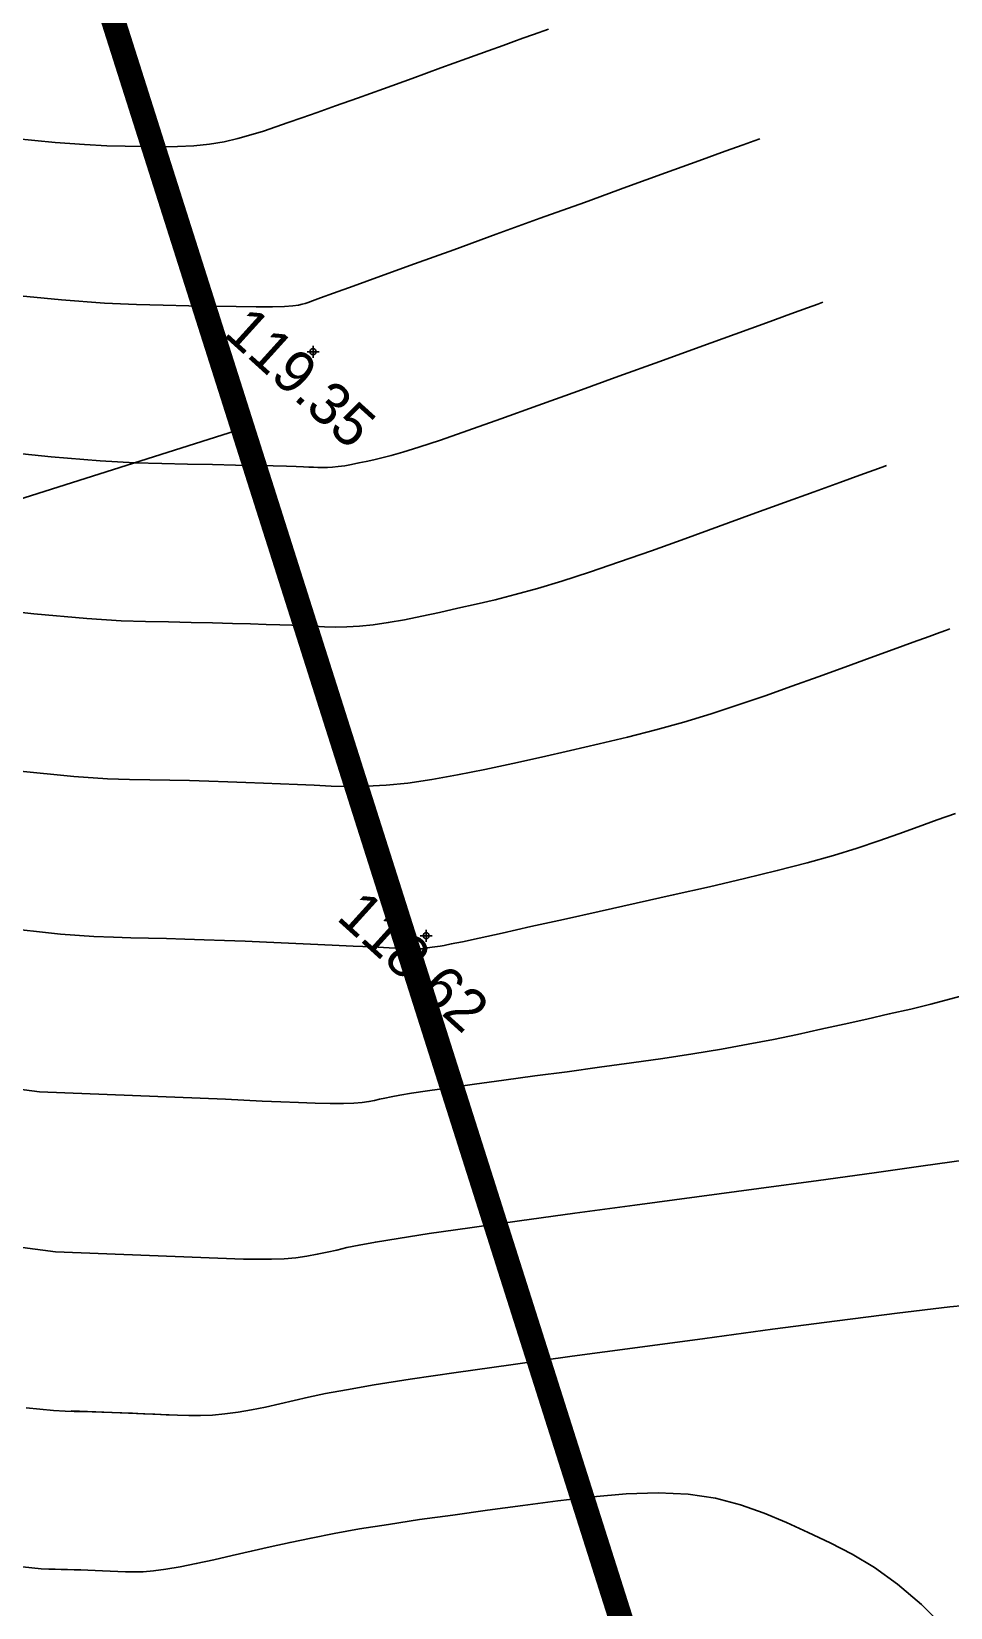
# Model space of a CAD drawing. Extents: x -85466713 to -87592, y -94413748 to -55832.
# Drawn here: x -196603.58 to -196595.99, y -55921.48 to -55908.45 of the extents above; entities that cross this region are included whole.
import ezdxf
from ezdxf.enums import TextEntityAlignment as Align

# ---------------------------------------------------------------- set-up
doc = ezdxf.new("R2010")
doc.units = 0
doc.header["$MEASUREMENT"] = 0
doc.header["$PDMODE"] = 34
doc.header["$PDSIZE"] = 0.05
doc.linetypes.add('DASHED', pattern=[70, 50, -20])
doc.layers.add('0_Limites_Terreno', color=30, linetype='DASHED', lineweight=35)
for name, color, linetype in [('0_PROP.aux.cotas', 30, 'Continuous'), ('0_PROPfinal', 4, 'Continuous'), ('CV', 8, 'Continuous'), ('CVD', 6, 'Continuous'), ('LEVTP_MURO', 1, 'Continuous'), ('POINTS', 2, 'Continuous'), ('Z', 1, 'Continuous')]:
    doc.layers.add(name, color=color, linetype=linetype)
doc.styles.add('creativespace', font='GOTHIC.TTF')
doc.dimstyles.new('creativespace', dxfattribs={"dimtxt": 0.15, "dimasz": 0.05, "dimexe": 0.05, "dimexo": 0.05, "dimgap": 0.2, "dimtad": 0, "dimtoh": 1, "dimzin": 1, "dimtxsty": 'creativespace', "dimblk": 'OBLIQUE', "dimcen": 0, "dimclrd": 251, "dimclre": 256, "dimclrt": 30, "dimazin": 3, "dimtfac": 1, "dimtmove": 0, "dimatfit": 3, "dimldrblk": 'OBLIQUE', "dimfxl": 1, "dimlwd": -1, "dimlwe": -1, "dimarcsym": 0})

# ---------------------------------------------------------------- blocks, each defined once
blk = doc.blocks.new('_Oblique')
at = {"color": 0, "linetype": 'ByBlock', "lineweight": -2}
blk.add_line((-0.5, -0.5), (0.5, 0.5), dxfattribs=at)
blk = doc.blocks.new('*D98')
at = {"layer": '0_PROP.aux.cotas', "transparency": 16777216}
for p, q in [((-87792.958, -65580.348), (-87793.128, -65580.536)), ((-87787.654, -65585.147), (-87787.824, -65585.335))]:
    blk.add_line(p, q, dxfattribs=at)
at = {"layer": '0_PROP.aux.cotas', "color": 251, "transparency": 16777216}
for p, q in [((-87793.094, -65580.499), (-87790.732, -65582.637)), ((-87787.791, -65585.298), (-87790.153, -65583.161))]:
    blk.add_line(p, q, dxfattribs=at)
at = {"layer": 'DEFPOINTS', "color": 0, "transparency": 16777216}
for p in [(-87792.924, -65580.311), (-87787.621, -65585.11), (-87787.791, -65585.298)]:
    blk.add_point(p, dxfattribs=at)
at = {"layer": '0_PROP.aux.cotas', "color": 251, "transparency": 16777216, "xscale": 0.05, "yscale": 0.05, "zscale": 0.05}
for p, rotation in [((-87793.094, -65580.499), 137.856957847918), ((-87787.791, -65585.298), 317.856957847918)]:
    blk.add_blockref('_Oblique', p, dxfattribs=dict(at, rotation=rotation))
at = {"layer": '0_PROP.aux.cotas', "color": 30, "transparency": 16777216, "insert": (-87790.443, -65582.899), "char_height": 0.15, "attachment_point": 5, "rotation": 317.857, "style": 'creativespace'}
blk.add_mtext('7,15', dxfattribs=at)
blk = doc.blocks.new('*D151')
at = {"layer": '0_PROP.aux.cotas', "color": 251, "transparency": 16777216}
for p, q in [((-87793.983, -65577.79), (-87792.096, -65579.497)), ((-87789.624, -65581.735), (-87791.511, -65580.027))]:
    blk.add_line(p, q, dxfattribs=at)
at = {"layer": 'DEFPOINTS', "color": 0, "transparency": 16777216}
for p in [(-87793.983, -65577.79), (-87789.624, -65581.735), (-87789.624, -65581.735)]:
    blk.add_point(p, dxfattribs=at)
at = {"layer": '0_PROP.aux.cotas', "color": 251, "transparency": 16777216, "xscale": 0.05, "yscale": 0.05, "zscale": 0.05}
for p, rotation in [((-87793.983, -65577.79), 137.856957847918), ((-87789.624, -65581.735), 317.856957847918)]:
    blk.add_blockref('_Oblique', p, dxfattribs=dict(at, rotation=rotation))
at = {"layer": '0_PROP.aux.cotas', "color": 30, "transparency": 16777216, "insert": (-87791.803, -65579.762), "char_height": 0.15, "attachment_point": 5, "rotation": 317.857, "style": 'creativespace'}
blk.add_mtext('5,88', dxfattribs=at)
blk = doc.blocks.new('*D167')
at = {"layer": '0_PROP.aux.cotas', "color": 251, "transparency": 16777216}
for p, q in [((-87795.492, -65569.711), (-87797.026, -65572.341)), ((-87798.954, -65575.647), (-87797.42, -65573.017))]:
    blk.add_line(p, q, dxfattribs=at)
at = {"layer": '0_PROP.aux.cotas', "transparency": 16777216}
for p, q in [((-87792.028, -65571.731), (-87795.535, -65569.686)), ((-87795.489, -65577.667), (-87798.997, -65575.621))]:
    blk.add_line(p, q, dxfattribs=at)
at = {"layer": 'DEFPOINTS', "color": 0, "transparency": 16777216}
for p in [(-87795.492, -65569.711), (-87791.984, -65571.757), (-87795.446, -65577.692)]:
    blk.add_point(p, dxfattribs=at)
at = {"layer": '0_PROP.aux.cotas', "color": 251, "transparency": 16777216, "xscale": 0.05, "yscale": 0.05, "zscale": 0.05}
for p, rotation in [((-87795.492, -65569.711), 59.75197543838532), ((-87798.954, -65575.647), 239.7519754383853)]:
    blk.add_blockref('_Oblique', p, dxfattribs=dict(at, rotation=rotation))
at = {"layer": '0_PROP.aux.cotas', "color": 30, "transparency": 16777216, "insert": (-87797.223, -65572.679), "char_height": 0.15, "attachment_point": 5, "rotation": 239.752, "style": 'creativespace'}
blk.add_mtext('7,00', dxfattribs=at)
blk = doc.blocks.new('20240619.EP_LA_V04s.muro')
at = {"layer": '0_Limites_Terreno', "ltscale": 0.02, "const_width": 0.2, "flags": 128}
blk.add_lwpolyline([(-87781.781, -65601.29), (-87775.512, -65593.673), (-87769.826, -65586.055), (-87769.145, -65585.075), (-87800.258, -65566.932), (-87824.885, -65599.053), (-87825.775, -65600.168), (-87821.282, -65605.131), (-87819.31, -65607.764), (-87816.323, -65611.177), (-87813.849, -65613.468), (-87811.47, -65615.392), (-87806.577, -65618.912), (-87801.091, -65622.497), (-87799.787, -65623.349), (-87798.54, -65622.935), (-87796.168, -65620.22), (-87792.158, -65615.619), (-87787.572, -65608.837)], close=True, dxfattribs=at)
at = {"layer": 'CV', "linetype": 'Continuous'}
blk.add_lwpolyline([(-87795.172, -65577.939), (-87792.073, -65575.796)], dxfattribs=at)
for points in [[(-87795.835, -65565.568, 0), (-87795.897, -65565.684, 0), (-87795.941, -65565.766, 0), (-87795.978, -65565.837, 0), (-87796.022, -65565.92, 0), (-87796.084, -65566.036, 0), (-87796.084, -65566.036, 0), (-87796.171, -65566.201, 0), (-87796.279, -65566.404, 0), (-87796.396, -65566.626, 0), (-87796.514, -65566.848, 0), (-87796.623, -65567.051, 0), (-87796.623, -65567.051, 0), (-87796.714, -65567.221, 0), (-87796.79, -65567.362, 0), (-87796.855, -65567.48, 0), (-87796.911, -65567.583, 0), (-87796.964, -65567.679, 0), (-87796.964, -65567.679, 0), (-87797.016, -65567.774, 0), (-87797.071, -65567.868, 0), (-87797.131, -65567.963, 0), (-87797.197, -65568.058, 0), (-87797.273, -65568.154, 0), (-87797.273, -65568.154, 0), (-87797.36, -65568.249, 0), (-87797.456, -65568.345, 0), (-87797.56, -65568.441, 0), (-87797.668, -65568.537, 0), (-87797.778, -65568.633, 0), (-87797.778, -65568.633, 0), (-87797.894, -65568.732, 0), (-87798.035, -65568.848, 0), (-87798.228, -65568.998, 0), (-87798.499, -65569.2, 0)], [(-87797.708, -65570.219, 0), (-87797.315, -65569.927, 0), (-87797.035, -65569.709, 0), (-87796.831, -65569.541, 0), (-87796.664, -65569.398, 0), (-87796.664, -65569.398, 0), (-87796.504, -65569.259, 0), (-87796.351, -65569.125, 0), (-87796.209, -65569.001, 0), (-87796.085, -65568.891, 0), (-87795.985, -65568.8, 0), (-87795.985, -65568.8, 0), (-87795.913, -65568.731, 0), (-87795.865, -65568.681, 0), (-87795.835, -65568.646, 0), (-87795.817, -65568.62, 0), (-87795.805, -65568.599, 0), (-87795.805, -65568.599, 0), (-87795.792, -65568.576, 0), (-87795.773, -65568.541, 0), (-87795.74, -65568.479, 0), (-87795.687, -65568.379, 0), (-87795.606, -65568.227, 0), (-87795.606, -65568.227, 0), (-87795.493, -65568.014, 0), (-87795.353, -65567.749, 0), (-87795.192, -65567.446, 0), (-87795.017, -65567.116, 0), (-87794.836, -65566.774, 0), (-87794.836, -65566.774, 0), (-87794.654, -65566.432, 0), (-87794.48, -65566.103, 0), (-87794.321, -65565.802, 0), (-87794.183, -65565.543, 0), (-87794.075, -65565.338, 0), (-87794.075, -65565.338, 0), (-87794, -65565.198, 0), (-87793.955, -65565.113, 0), (-87793.932, -65565.069, 0)], [(-87796.987, -65571.298, 0), (-87796.509, -65570.948, 0), (-87796.186, -65570.7, 0), (-87795.964, -65570.52, 0), (-87795.794, -65570.375, 0), (-87795.794, -65570.375, 0), (-87795.634, -65570.235, 0), (-87795.478, -65570.101, 0), (-87795.334, -65569.975, 0), (-87795.205, -65569.864, 0), (-87795.098, -65569.771, 0), (-87795.098, -65569.771, 0), (-87795.015, -65569.7, 0), (-87794.954, -65569.648, 0), (-87794.909, -65569.61, 0), (-87794.874, -65569.581, 0), (-87794.845, -65569.557, 0), (-87794.845, -65569.557, 0), (-87794.817, -65569.533, 0), (-87794.788, -65569.508, 0), (-87794.758, -65569.481, 0), (-87794.728, -65569.45, 0), (-87794.696, -65569.415, 0), (-87794.696, -65569.415, 0), (-87794.662, -65569.374, 0), (-87794.627, -65569.328, 0), (-87794.59, -65569.279, 0), (-87794.553, -65569.228, 0), (-87794.516, -65569.175, 0), (-87794.516, -65569.175, 0), (-87794.478, -65569.12, 0), (-87794.434, -65569.055, 0), (-87794.38, -65568.968, 0), (-87794.31, -65568.849, 0), (-87794.218, -65568.687, 0), (-87794.218, -65568.687, 0), (-87794.102, -65568.475, 0), (-87793.965, -65568.221, 0), (-87793.812, -65567.934, 0), (-87793.648, -65567.626, 0), (-87793.479, -65567.307, 0), (-87793.479, -65567.307, 0), (-87793.31, -65566.989, 0), (-87793.148, -65566.683, 0), (-87793, -65566.403, 0), (-87792.872, -65566.161, 0), (-87792.771, -65565.971, 0), (-87792.771, -65565.971, 0), (-87792.702, -65565.841, 0), (-87792.66, -65565.762, 0), (-87792.639, -65565.721, 0)], [(-87794.978, -65573.061, 0), (-87794.599, -65572.78, 0), (-87794.379, -65572.608, 0), (-87794.24, -65572.489, 0), (-87794.24, -65572.489, 0), (-87794.114, -65572.38, 0), (-87793.988, -65572.271, 0), (-87793.865, -65572.164, 0), (-87793.743, -65572.06, 0), (-87793.625, -65571.959, 0), (-87793.625, -65571.959, 0), (-87793.511, -65571.863, 0), (-87793.399, -65571.769, 0), (-87793.29, -65571.679, 0), (-87793.183, -65571.59, 0), (-87793.076, -65571.502, 0), (-87793.076, -65571.502, 0), (-87792.969, -65571.413, 0), (-87792.861, -65571.32, 0), (-87792.75, -65571.218, 0), (-87792.635, -65571.102, 0), (-87792.515, -65570.969, 0), (-87792.515, -65570.969, 0), (-87792.388, -65570.815, 0), (-87792.256, -65570.644, 0), (-87792.12, -65570.459, 0), (-87791.981, -65570.266, 0), (-87791.84, -65570.068, 0), (-87791.84, -65570.068, 0), (-87791.7, -65569.869, 0), (-87791.561, -65569.669, 0), (-87791.424, -65569.47, 0), (-87791.291, -65569.269, 0), (-87791.163, -65569.067, 0), (-87791.163, -65569.067, 0), (-87791.041, -65568.864, 0), (-87790.924, -65568.659, 0), (-87790.811, -65568.454, 0), (-87790.7, -65568.248, 0), (-87790.591, -65568.042, 0), (-87790.591, -65568.042, 0), (-87790.482, -65567.837, 0), (-87790.378, -65567.64, 0), (-87790.282, -65567.46, 0), (-87790.2, -65567.305, 0), (-87790.135, -65567.182, 0), (-87790.135, -65567.182, 0), (-87790.091, -65567.098, 0), (-87790.064, -65567.047, 0), (-87790.05, -65567.021, 0)], [(-87794.213, -65574.117, 0), (-87793.805, -65573.82, 0), (-87793.587, -65573.651, 0), (-87793.463, -65573.546, 0), (-87793.463, -65573.546, 0), (-87793.354, -65573.452, 0), (-87793.244, -65573.357, 0), (-87793.131, -65573.26, 0), (-87793.015, -65573.16, 0), (-87792.893, -65573.057, 0), (-87792.893, -65573.057, 0), (-87792.766, -65572.95, 0), (-87792.633, -65572.84, 0), (-87792.497, -65572.727, 0), (-87792.358, -65572.612, 0), (-87792.218, -65572.496, 0), (-87792.218, -65572.496, 0), (-87792.079, -65572.381, 0), (-87791.945, -65572.27, 0), (-87791.822, -65572.169, 0), (-87791.716, -65572.081, 0), (-87791.632, -65572.011, 0), (-87791.632, -65572.011, 0), (-87791.574, -65571.962, 0), (-87791.538, -65571.931, 0), (-87791.518, -65571.914, 0), (-87791.51, -65571.906, 0), (-87791.507, -65571.903, 0), (-87791.507, -65571.903, 0), (-87791.505, -65571.9, 0), (-87791.502, -65571.896, 0), (-87791.499, -65571.892, 0), (-87791.494, -65571.886, 0), (-87791.487, -65571.877, 0), (-87791.487, -65571.877, 0), (-87791.478, -65571.867, 0), (-87791.468, -65571.854, 0), (-87791.455, -65571.839, 0), (-87791.442, -65571.823, 0), (-87791.428, -65571.807, 0), (-87791.428, -65571.807, 0), (-87791.413, -65571.789, 0), (-87791.392, -65571.762, 0), (-87791.357, -65571.715, 0), (-87791.301, -65571.639, 0), (-87791.219, -65571.525, 0), (-87791.219, -65571.525, 0), (-87791.106, -65571.366, 0), (-87790.966, -65571.168, 0), (-87790.805, -65570.942, 0), (-87790.631, -65570.696, 0), (-87790.45, -65570.44, 0), (-87790.45, -65570.44, 0), (-87790.269, -65570.184, 0), (-87790.092, -65569.932, 0), (-87789.924, -65569.689, 0), (-87789.767, -65569.458, 0), (-87789.627, -65569.245, 0), (-87789.627, -65569.245, 0), (-87789.506, -65569.052, 0), (-87789.402, -65568.876, 0), (-87789.31, -65568.713, 0), (-87789.226, -65568.559, 0), (-87789.146, -65568.409, 0), (-87789.146, -65568.409, 0), (-87789.068, -65568.261, 0), (-87788.992, -65568.119, 0)], [(-87787.924, -65569.174, 0), (-87787.999, -65569.292, 0), (-87787.999, -65569.292, 0), (-87788.085, -65569.424, 0), (-87788.181, -65569.566, 0), (-87788.286, -65569.716, 0), (-87788.395, -65569.871, 0), (-87788.506, -65570.029, 0), (-87788.506, -65570.029, 0), (-87788.619, -65570.188, 0), (-87788.734, -65570.349, 0), (-87788.854, -65570.514, 0), (-87788.982, -65570.684, 0), (-87789.119, -65570.862, 0), (-87789.119, -65570.862, 0), (-87789.268, -65571.049, 0), (-87789.427, -65571.244, 0), (-87789.594, -65571.444, 0), (-87789.765, -65571.649, 0), (-87789.939, -65571.855, 0), (-87789.939, -65571.855, 0), (-87790.113, -65572.06, 0), (-87790.28, -65572.259, 0), (-87790.436, -65572.444, 0), (-87790.573, -65572.608, 0), (-87790.687, -65572.745, 0), (-87790.687, -65572.745, 0), (-87790.772, -65572.85, 0), (-87790.834, -65572.927, 0), (-87790.877, -65572.984, 0), (-87790.908, -65573.027, 0), (-87790.934, -65573.063, 0), (-87790.934, -65573.063, 0), (-87790.959, -65573.099, 0), (-87790.987, -65573.137, 0), (-87791.024, -65573.18, 0), (-87791.071, -65573.23, 0), (-87791.133, -65573.29, 0), (-87791.133, -65573.29, 0), (-87791.213, -65573.362, 0), (-87791.307, -65573.444, 0), (-87791.413, -65573.533, 0), (-87791.526, -65573.627, 0), (-87791.643, -65573.724, 0), (-87791.643, -65573.724, 0), (-87791.76, -65573.821, 0), (-87791.877, -65573.917, 0), (-87793.06, -65574.903, 0)], [(-87787.019, -65570.199, 0), (-87787.235, -65570.459, 0), (-87787.498, -65570.773, 0), (-87787.796, -65571.127, 0), (-87788.117, -65571.508, 0), (-87788.451, -65571.903, 0), (-87788.451, -65571.903, 0), (-87788.784, -65572.297, 0), (-87789.106, -65572.679, 0), (-87789.404, -65573.034, 0), (-87789.668, -65573.35, 0), (-87789.886, -65573.612, 0), (-87789.886, -65573.612, 0), (-87790.05, -65573.814, 0), (-87790.168, -65573.962, 0), (-87790.251, -65574.071, 0), (-87790.312, -65574.154, 0), (-87790.36, -65574.224, 0), (-87790.36, -65574.224, 0), (-87790.408, -65574.291, 0), (-87790.457, -65574.359, 0), (-87790.51, -65574.428, 0), (-87790.568, -65574.498, 0), (-87790.634, -65574.57, 0), (-87790.634, -65574.57, 0), (-87790.71, -65574.644, 0), (-87790.793, -65574.719, 0), (-87790.881, -65574.796, 0), (-87792.073, -65575.796, 0)], [(-87784.52, -65573.172, 0), (-87784.813, -65573.156, 0), (-87784.813, -65573.156, 0), (-87785.073, -65573.164, 0), (-87785.306, -65573.191, 0), (-87785.517, -65573.233, 0), (-87785.715, -65573.286, 0), (-87785.906, -65573.343, 0), (-87785.906, -65573.343, 0), (-87786.096, -65573.402, 0), (-87786.285, -65573.468, 0), (-87786.475, -65573.548, 0), (-87786.665, -65573.647, 0), (-87786.855, -65573.773, 0), (-87786.855, -65573.773, 0), (-87787.045, -65573.93, 0), (-87787.235, -65574.114, 0), (-87787.425, -65574.318, 0), (-87787.615, -65574.536, 0), (-87787.805, -65574.76, 0), (-87787.805, -65574.76, 0), (-87787.994, -65574.984, 0), (-87788.18, -65575.205, 0), (-87788.358, -65575.418, 0), (-87788.523, -65575.62, 0), (-87788.674, -65575.808, 0), (-87788.674, -65575.808, 0), (-87788.805, -65575.977, 0), (-87788.921, -65576.132, 0), (-87789.025, -65576.276, 0), (-87789.122, -65576.412, 0), (-87789.214, -65576.545, 0), (-87789.214, -65576.545, 0), (-87789.306, -65576.676, 0), (-87789.395, -65576.804, 0), (-87789.482, -65576.925, 0), (-87789.563, -65577.034, 0), (-87789.637, -65577.129, 0), (-87789.637, -65577.129, 0), (-87789.704, -65577.207, 0), (-87789.763, -65577.27, 0), (-87789.818, -65577.322, 0), (-87789.869, -65577.367, 0), (-87789.918, -65577.408, 0), (-87789.918, -65577.408, 0), (-87789.967, -65577.448, 0), (-87790.016, -65577.488, 0), (-87790.063, -65577.528, 0), (-87790.11, -65577.567, 0), (-87790.154, -65577.604, 0), (-87790.154, -65577.604, 0), (-87790.197, -65577.64, 0), (-87790.238, -65577.675, 0), (-87790.277, -65577.709, 0), (-87790.316, -65577.742, 0), (-87790.354, -65577.775, 0), (-87790.354, -65577.775, 0), (-87790.404, -65577.817, 0), (-87790.529, -65577.909, 0)], [(-87793.06, -65574.903, 0), (-87799.249, -65579.191, 0), (-87801.715, -65580.887, 0), (-87804.398, -65582.73, 0), (-87807.189, -65584.648, 0), (-87807.189, -65584.648, 0), (-87809.985, -65586.566, 0), (-87812.691, -65588.416, 0), (-87815.22, -65590.129, 0), (-87817.482, -65591.637, 0), (-87819.39, -65592.87, 0), (-87819.39, -65592.87, 0), (-87820.811, -65593.739, 0)]]:
    blk.add_polyline3d(points, dxfattribs=at)
at = {"layer": 'CVD', "linetype": 'Continuous'}
for points in [[(-87796.293, -65572.401, 0), (-87795.744, -65572.005, 0), (-87795.392, -65571.74, 0), (-87795.172, -65571.564, 0), (-87795.017, -65571.432, 0), (-87795.017, -65571.432, 0), (-87794.874, -65571.308, 0), (-87794.733, -65571.186, 0), (-87794.599, -65571.07, 0), (-87794.474, -65570.962, 0), (-87794.361, -65570.865, 0), (-87794.361, -65570.865, 0), (-87794.263, -65570.782, 0), (-87794.177, -65570.709, 0), (-87794.1, -65570.644, 0), (-87794.029, -65570.585, 0), (-87793.961, -65570.529, 0), (-87793.961, -65570.529, 0), (-87793.893, -65570.473, 0), (-87793.824, -65570.414, 0), (-87793.754, -65570.349, 0), (-87793.681, -65570.276, 0), (-87793.605, -65570.192, 0), (-87793.605, -65570.192, 0), (-87793.525, -65570.095, 0), (-87793.441, -65569.986, 0), (-87793.355, -65569.869, 0), (-87793.267, -65569.747, 0), (-87793.178, -65569.621, 0), (-87793.178, -65569.621, 0), (-87793.089, -65569.494, 0), (-87792.997, -65569.362, 0), (-87792.902, -65569.219, 0), (-87792.8, -65569.059, 0), (-87792.691, -65568.877, 0), (-87792.691, -65568.877, 0), (-87792.572, -65568.67, 0), (-87792.445, -65568.44, 0), (-87792.311, -65568.194, 0), (-87792.174, -65567.937, 0), (-87792.035, -65567.675, 0), (-87792.035, -65567.675, 0), (-87791.896, -65567.413, 0), (-87791.763, -65567.162, 0), (-87791.641, -65566.932, 0), (-87791.536, -65566.733, 0), (-87791.453, -65566.577, 0), (-87791.453, -65566.577, 0), (-87791.396, -65566.47, 0), (-87791.362, -65566.405, 0), (-87791.344, -65566.371, 0)], [(-87786.051, -65570.912, 0), (-87786.29, -65571.175, 0), (-87786.578, -65571.504, 0), (-87786.903, -65571.884, 0), (-87787.253, -65572.296, 0), (-87787.616, -65572.726, 0), (-87787.616, -65572.726, 0), (-87787.979, -65573.156, 0), (-87788.33, -65573.572, 0), (-87788.658, -65573.962, 0), (-87788.95, -65574.312, 0), (-87789.195, -65574.609, 0), (-87789.195, -65574.609, 0), (-87789.384, -65574.844, 0), (-87789.526, -65575.026, 0), (-87789.633, -65575.167, 0), (-87789.716, -65575.283, 0), (-87789.787, -65575.384, 0), (-87789.787, -65575.384, 0), (-87789.857, -65575.484, 0), (-87789.926, -65575.582, 0), (-87789.996, -65575.676, 0), (-87790.065, -65575.766, 0), (-87790.136, -65575.849, 0), (-87790.136, -65575.849, 0), (-87790.207, -65575.925, 0), (-87790.278, -65575.994, 0), (-87790.349, -65576.059, 0), (-87790.421, -65576.12, 0), (-87790.493, -65576.18, 0), (-87790.493, -65576.18, 0), (-87790.565, -65576.239, 0), (-87790.636, -65576.298, 0), (-87790.706, -65576.356, 0), (-87790.774, -65576.413, 0), (-87790.839, -65576.467, 0), (-87790.839, -65576.467, 0), (-87790.901, -65576.52, 0), (-87790.961, -65576.571, 0), (-87791.019, -65576.621, 0), (-87791.075, -65576.67, 0), (-87791.131, -65576.718, 0), (-87791.131, -65576.718, 0), (-87791.205, -65576.779, 0), (-87791.388, -65576.914, 0)], [(-87786.051, -65570.912, 0), (-87786.29, -65571.175, 0), (-87786.578, -65571.504, 0), (-87786.903, -65571.884, 0), (-87787.253, -65572.296, 0), (-87787.616, -65572.726, 0), (-87787.616, -65572.726, 0), (-87787.979, -65573.156, 0), (-87788.33, -65573.572, 0), (-87788.658, -65573.962, 0), (-87788.95, -65574.312, 0), (-87789.195, -65574.609, 0), (-87789.195, -65574.609, 0), (-87789.384, -65574.844, 0), (-87789.526, -65575.026, 0), (-87789.633, -65575.167, 0), (-87789.716, -65575.283, 0), (-87789.787, -65575.384, 0), (-87789.787, -65575.384, 0), (-87789.857, -65575.484, 0), (-87789.926, -65575.582, 0), (-87789.996, -65575.676, 0), (-87790.065, -65575.766, 0), (-87790.136, -65575.849, 0), (-87790.136, -65575.849, 0), (-87790.207, -65575.925, 0), (-87790.278, -65575.994, 0), (-87790.349, -65576.059, 0), (-87790.421, -65576.12, 0), (-87791.095, -65576.682, 0), (-87791.095, -65576.682, 0), (-87791.095, -65576.682, 0), (-87791.095, -65576.682, 0), (-87791.095, -65576.682, 0), (-87791.095, -65576.682, 0)]]:
    blk.add_polyline3d(points, dxfattribs=at)
at = {"layer": 'LEVTP_MURO', "linetype": 'Continuous'}
blk.add_line((-87800.258, -65566.932), (-87769.145, -65585.075), dxfattribs=at)
at = {"layer": 'POINTS'}
for p in [(-87795.487, -65568.851, 119.345), (-87791.556, -65571.803, 118.617)]:
    blk.add_point(p, dxfattribs=at)
at = {"layer": 'Z'}
for s, p in [(' 119.35', (-87795.487, -65569.251, 119.345)), (' 118.62', (-87791.556, -65572.203, 118.617))]:
    blk.add_text(s, height=0.35, dxfattribs=at).set_placement(p, align=Align.CENTER)
at = {"layer": '0_PROP.aux.cotas'}
dim = blk.add_aligned_dim(p1=(-87795.446, -65577.692), p2=(-87791.984, -65571.757), distance=4.061, text='7,00', dimstyle='creativespace', dxfattribs=at)
dim.commit()
dim.dimension.update_dxf_attribs({"geometry": '*D167', "text_midpoint": (-87797.223, -65572.679)})
dim = blk.add_linear_dim(base=(-87789.624, -65581.735), p1=(-87793.983, -65577.79), p2=(-87789.624, -65581.735), angle=317.857, dimstyle='creativespace', dxfattribs=at)
dim.commit()
dim.dimension.update_dxf_attribs({"geometry": '*D151', "text_midpoint": (-87791.803, -65579.762)})
dim = blk.add_aligned_dim(p1=(-87792.924, -65580.311), p2=(-87787.621, -65585.11), distance=-0.253, dimstyle='creativespace', dxfattribs=at)
dim.commit()
dim.dimension.update_dxf_attribs({"geometry": '*D98', "text_midpoint": (-87790.443, -65582.899)})

msp = doc.modelspace()

# ---------------------------------------------------------------- block references
at = {"layer": '0_PROPfinal', "linetype": 'Continuous', "rotation": 317.8569578479464}
msp.add_blockref('20240619.EP_LA_V04s.muro', (-87507.723, -66202.984), dxfattribs=at)

doc.saveas('drawing.dxf')
